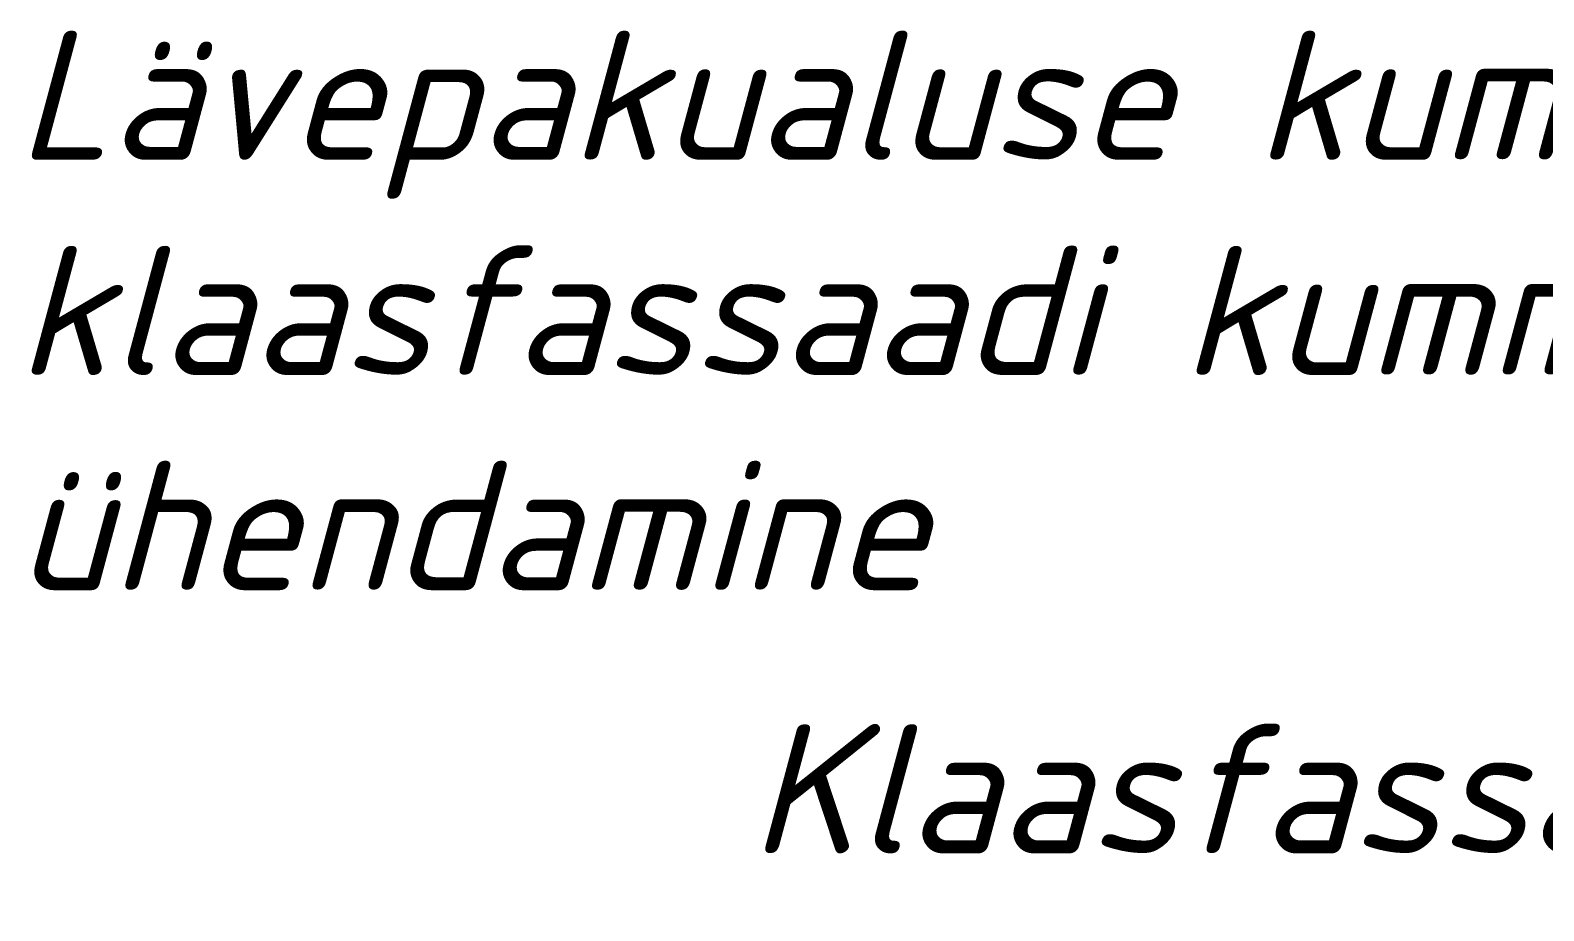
# Model space of a CAD drawing. Header units: millimetres. Extents: x -29692 to 34729, y -8412 to 43293.
# Drawn here: x -7967 to -7820.5, y 1889.9 to 1975.1 of the extents above; entities that cross this region are included whole.
import ezdxf
from ezdxf import colors
from ezdxf.entities.mleader import LeaderData, LeaderLine
from ezdxf.math import Vec2, Vec3

# ---------------------------------------------------------------- set-up
doc = ezdxf.new("R2010")
doc.units = ezdxf.units.MM
doc.layers.add('_0_004_Текст_01', color=7, linetype='Continuous', lineweight=18)
doc.styles.add('_DZ_2.5', font='isocpeui.ttf', dxfattribs={"height": 2.5})

# ---------------------------------------------------------------- blocks, each defined once
blk = doc.blocks.new('_Dot')
at = {"color": 0, "linetype": 'ByBlock', "lineweight": -2}
blk.add_line((-0.5, 0), (-1, 0), dxfattribs=at)
at = {"color": 0, "linetype": 'ByBlock', "const_width": 0.5}
blk.add_lwpolyline([(-0.25, 0, 1), (0.25, 0, 1)], format="xyb", close=True, dxfattribs=at)

msp = doc.modelspace()

# ---------------------------------------------------------------- texts
at = {"layer": '_0_004_Текст_01', "insert": (-7968.311, 1975.084), "char_height": 12.5, "width": 307.74768, "attachment_point": 1, "style": '_DZ_2.5'}
msp.add_mtext('Lävepakualuse kummimati ja klaasfassaadi kummimati põhimõtteline ühendamine', dxfattribs=at)

# ---------------------------------------------------------------- leaders
at = {"layer": '_0_004_Текст_01'}
ml = msp.add_multileader_mtext('Standard', dxfattribs=at)
ml.set_content('Klaasfassadi kummimatt', color=256, style='_DZ_2.5')
ml.set_leader_properties(color=256, linetype='ByLayer', lineweight=-1)
ml.set_arrow_properties(name='DOT')
ml.build(insert=Vec2(0, 0))
ml.multileader.update_dxf_attribs({"dogleg_length": 2, "arrow_head_size": 5, "scale": 5})
ctx = ml.context
ctx.base_point, ctx.scale, ctx.char_height, ctx.arrow_head_size, ctx.landing_gap_size, ctx.plane_origin = Vec3(-7901.556, 1901.675), 5, 12.5, 5, 0, Vec3(-7690.578, 1816.965)
ctx.text_align_type = 2
notes = []
notes.append((ctx, [(0, (1, 1, 0), (-7703.185, 1901.675), (-1, 0), 10, [(0, [(-7690.578, 1816.965)], 0, [])])]))
ctx.mtext.insert, ctx.mtext.alignment, ctx.mtext.flow_direction = Vec3(-7713.185, 1907.93), 3, 5
for ctx, leaders in notes:
    for number, flags, end, landing, length, lines in leaders:
        leader = LeaderData()
        leader.index, (leader.has_last_leader_line, leader.has_dogleg_vector, leader.attachment_direction) = number, flags
        leader.last_leader_point, leader.dogleg_vector, leader.dogleg_length = Vec3(end), Vec3(landing), length
        for number, points, colour, breaks in lines:
            line = LeaderLine()
            line.index, line.vertices, line.color, line.breaks = number, Vec3.list(points), colors.encode_raw_color(colour), breaks
            leader.lines.append(line)
        ctx.leaders.append(leader)

doc.saveas('drawing.dxf')
